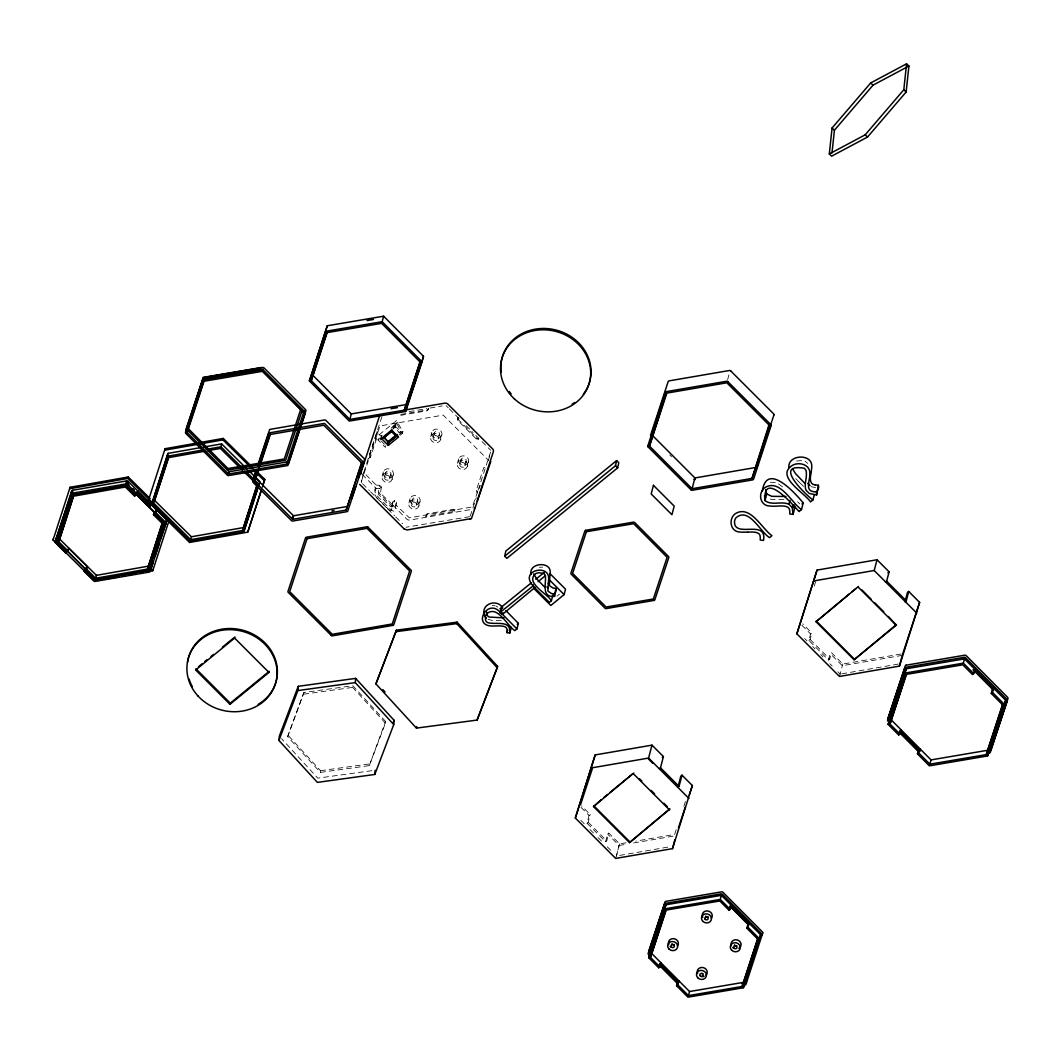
<?xml version="1.0" encoding="UTF-8"?>
<svg xmlns="http://www.w3.org/2000/svg" width="1061" height="1061" viewBox="0 0 1061 1061"><rect width="100%" height="100%" fill="white"/><g stroke="black" fill="none" stroke-linecap="round" stroke-linejoin="round"><path stroke-width="0.75" stroke-dasharray="5 3.75" d="M388.856 509.598A4.204 1.552 50.7 0 0 391.562 510.089L392.941 501.933L394.758 500.447L396.482 502.171L395.103 510.341A6.724 2.48 50.7 0 1 389.732 508.59L378.671 497.516A6.724 2.48 50.7 0 1 374.812 490.036L376.111 485.076L363.751 472.556L368.127 458.829M457.808 420.448L458.047 417.583L457.808 420.448L476.256 438.909L478.431 439.798L478.803 438.365L471.88 431.442M287.624 736.652L303.923 692.488L352.822 685.724L385.581 721.44L385.435 723.125L369.294 765.618L320.395 772.381L287.624 736.652L303.923 692.488M320.395 772.381L320.541 770.697L287.783 734.981M385.435 723.125L352.663 687.395L352.822 685.724M369.294 765.618L385.581 721.44M363.751 472.172L361.416 482.609M376.695 432.981L377.079 431.535L378.021 434.201L370.501 457.132L368.233 458.776L376.695 432.981L378.021 434.201M385.846 445.554L385.382 447.344L377.995 439.957L379.414 434.572L396.456 420.633L402.888 431.602L402.411 433.392L399.984 435.395M380.355 440.116L381.774 434.745M362.146 474.4L376.018 488.299L374.719 493.246A4.204 1.552 50.7 0 0 377.132 497.927L388.207 509.001M391.124 428.206L396.39 422.769L401.681 432.596L400.527 431.442L398.087 433.432M392.61 428.007L395.037 426.005L396.456 420.633M376.111 485.076L379.652 485.328L378.353 490.275A4.204 1.552 50.7 0 0 380.766 494.956L391.827 506.031A4.204 1.552 50.7 0 0 395.183 507.131L396.482 502.171M382.212 476.203L383.339 471.906M396.39 422.769L394.984 428.153L400.05 433.233L400.527 431.442M379.652 485.328L381.376 487.052L379.559 488.537L378.472 494.333L390.302 506.442C393.14 508.869 394.785 501.919 394.758 500.447M393.14 428.869L395.647 426.535L393.923 424.798M381.376 487.052L380.488 493.206L393.366 505.54M384.612 476.959L385.74 472.662M389.745 478.577A2.692 2.414 14.7 0 0 386.549 475.381A2.692 2.414 14.7 0 0 385.249 479.36A2.692 2.414 14.7 0 0 389.745 478.577L390.872 474.267A2.692 2.414 14.7 0 0 387.676 471.071A2.692 2.414 14.7 0 0 386.376 475.049A2.692 2.414 14.7 0 0 390.872 474.267M392.146 479.333A5.212 4.682 14.7 0 0 385.952 473.14A5.212 4.682 14.7 0 0 383.432 480.832A5.212 4.682 14.7 0 0 392.146 479.333L393.273 475.036A5.212 4.682 14.7 0 0 387.093 468.829A5.212 4.682 14.7 0 0 384.559 476.535A5.212 4.682 14.7 0 0 393.273 475.036M391.642 506.879L392.941 501.933M428.167 409.732L428.538 408.299L427.119 410.793L401.151 415.262L398.949 414.758L428.167 409.732L427.119 410.793M408.936 502.954L410.063 498.643M411.336 503.71L412.464 499.399M430.726 436.509L431.854 432.198M433.127 437.265L434.267 432.954M416.469 505.328A2.692 2.414 14.7 0 0 413.273 502.132A2.692 2.414 14.7 0 0 411.96 506.097A2.692 2.414 14.7 0 0 416.469 505.328L417.596 501.017A2.692 2.414 14.7 0 0 414.4 497.821A2.692 2.414 14.7 0 0 413.1 501.8A2.692 2.414 14.7 0 0 417.596 501.017M418.87 506.084A5.212 4.682 14.7 0 0 412.676 499.89A5.212 4.682 14.7 0 0 410.156 507.582A5.212 4.682 14.7 0 0 418.87 506.084L419.997 501.773A5.212 4.682 14.7 0 0 413.803 495.58A5.212 4.682 14.7 0 0 411.283 503.285A5.212 4.682 14.7 0 0 419.997 501.773M438.259 438.883A2.692 2.414 14.7 0 0 435.063 435.673A2.692 2.414 14.7 0 0 433.763 439.652A2.692 2.414 14.7 0 0 438.259 438.883L439.387 434.572A2.692 2.414 14.7 0 0 436.19 431.376A2.692 2.414 14.7 0 0 434.891 435.342A2.692 2.414 14.7 0 0 439.387 434.572M440.66 439.639A5.212 4.682 14.7 0 0 434.48 433.432A5.212 4.682 14.7 0 0 431.946 441.137A5.212 4.682 14.7 0 0 440.66 439.639L441.787 435.328A5.212 4.682 14.7 0 0 435.607 429.135A5.212 4.682 14.7 0 0 433.074 436.827A5.212 4.682 14.7 0 0 441.787 435.328M425.766 516.349L427.172 513.856L453.14 509.386L455.355 509.877L454.97 511.309L425.766 516.349L427.172 513.856M457.45 463.246L458.577 458.949M459.851 464.015L460.978 459.705M464.983 465.62A2.692 2.414 14.7 0 0 461.787 462.424A2.692 2.414 14.7 0 0 460.487 466.402A2.692 2.414 14.7 0 0 464.983 465.62L466.111 461.323A2.692 2.414 14.7 0 0 462.914 458.113A2.692 2.414 14.7 0 0 461.615 462.092A2.692 2.414 14.7 0 0 466.111 461.323M467.384 466.376A5.212 4.682 14.7 0 0 461.19 460.182A5.212 4.682 14.7 0 0 458.67 467.888A5.212 4.682 14.7 0 0 467.384 466.376L468.511 462.079A5.212 4.682 14.7 0 0 462.317 455.885A5.212 4.682 14.7 0 0 459.798 463.577A5.212 4.682 14.7 0 0 468.511 462.079M476.283 490.447L477.596 491.667L477.225 493.1L476.283 490.447L483.803 467.516L485.686 467.304M488.378 460.726L490.567 452.424M626.07 842.805L619.597 843.919L608.789 833.097L606.746 840.856L605.606 841.797L587.038 823.217L589.08 815.458L590.221 814.516L581.587 805.869M587.038 823.217L588.192 822.275L590.221 814.516M605.606 841.797L607.648 834.039L608.789 833.097M727.634 379.705L729.252 373.552M615.685 858.429L619.08 845.484L607.648 834.039M616.428 855.988L619.597 843.919M900.922 654.027L842.832 664.04L831.413 652.621L829.715 659.08L828.508 660.061L808.906 640.446L810.604 633.987L811.811 633.006L802.7 623.868M808.906 640.446L810.127 639.465L811.811 633.006M828.508 660.061L830.206 653.603L831.413 652.621M839.463 676.454L842.832 664.04M381.933 416.721L368.618 457.344L370.501 457.132M361.217 481.853L379.997 425.912L443.219 415.13L488.179 459.983M477.596 491.667L472.344 506.933L409.347 517.808L396.403 505.394M478.1 490.155L490.925 451.044M470.195 516.19L476.256 497.702M479.293 488.458L480.301 485.381M676.175 829.729L674.624 834.437L635.778 841.134M683.881 806.214L685.419 801.506M814.211 586.136L815.75 581.468M382.239 435.196L381.032 436.19L379.414 434.572M396.854 423.233L398.061 422.238M377.995 439.957L380.435 437.968M393.233 428.511L395.647 426.535M399.241 434.586L402.888 431.602M557.078 596.136L559.492 594.16M770.313 482.251L776.466 482.41L784.212 488.1M796.572 460.991L804.119 460.434L807.806 463.432M476.256 438.909L478.803 438.365M409.069 411.655L426.92 408.578M430.063 408.034L442.278 405.925M469.599 516.68L406.005 527.237M902.261 655.366L842.288 665.698L830.206 653.603M841.811 673.815L898.296 664.08M619.08 845.484L627.197 844.092M633.696 842.964L675.884 835.697M619.664 855.431L669.836 846.784M303.764 694.159L352.663 687.395M320.541 770.697L369.453 763.933M371.907 770.671L317.769 778.151L281.51 738.615M492.224 605.393L494.864 605.659M501.322 620.34L492.715 620.42A18.554 16.644 14.7 0 1 491.866 620.34L488.087 619.332M783.867 499.386L772.793 499.479A21.989 19.735 14.7 0 1 771.785 499.386L767.885 498.445M542.635 567.197L540.434 567.171A10.756 9.655 14.7 0 0 539.346 567.33M376.018 488.299L379.559 488.537M811.121 486.667L815.551 487.569M393.538 426.23L395.554 426.893M495.805 606.003L497.795 607.104M802.209 485.116L799.901 482.835M802.554 485.447L803.575 486.442M799.623 482.556L798.601 481.548M669.743 454.97L671.52 456.747M801.864 625.247L810.604 633.987M810.127 639.465L829.715 659.08M804.649 638.523L806.944 640.817M812.673 646.547L814.967 648.841M820.697 654.584L822.991 656.878M829.874 663.762L832.169 666.056M837.898 671.799L840.193 674.093M446.124 405.66L448.299 407.822M449.373 408.909L461.508 421.045M466.124 425.673L470.726 430.289M482.052 441.615L490.726 450.288M457.676 419.029L478.431 439.798M395.037 426.005L402.411 433.392M381.376 441.137L384.414 444.188M392.862 505.142L406.734 519.041A3.355 3.011 14.7 0 0 409.944 520.049L472.729 509.227A3.355 3.011 14.7 0 0 473.538 508.988M362.557 483.75L369.414 490.62M370.554 491.76L386.575 507.781M387.716 508.935L394.573 515.792M395.713 516.946L402.583 523.802M581.03 807.394L589.08 815.458M588.192 822.275L606.746 840.856M580.791 820.312L584.24 823.774M589.982 829.53L593.431 832.978M598.033 837.58L601.481 841.028M607.237 846.784L610.685 850.232M798.349 481.283L795.777 478.617M797.647 501.747L799.742 503.882M453.14 509.386L454.97 511.309"/><path stroke-width="1.5" d="M486.694 612.025L487.079 614.903A4.204 3.78 14.7 0 0 489.24 617.051L503.829 617.873M388.313 445.368L398.459 437.066L391.536 430.143L381.39 438.445L388.313 445.368L388.644 442.145L396.376 435.819L391.774 431.204L384.029 437.53L388.551 442.503L396.376 435.819M509.89 627.223L511.296 627.396L509.837 632.979L507.025 632.635L507.092 631.388A13.581 12.188 14.7 0 0 507.039 630.062C507.277 624.266 496.548 626.308 491.243 626.003A18.554 16.644 14.7 0 1 490.407 625.924C472.874 624.213 488.007 598.218 500.102 612.237M278.924 740.445L279.308 736.215L298.247 686.321L355.66 678.377L394.135 720.326L393.75 724.557L374.798 774.45L317.385 782.395L278.924 740.445L297.862 690.565L298.247 686.321M393.75 724.557L355.276 682.621L355.66 678.377M374.798 774.45L375.183 770.206M829.304 153.951L832.076 127.996L870.71 82.93L906.571 63.819L908.919 66.034L906.147 91.989L867.513 137.055L831.638 156.166L829.304 153.951L865.166 134.84L903.8 89.774L906.571 63.819M831.996 152.917L834.423 130.211L873.057 85.145L908.919 66.034M548.245 583.325L548.709 578.974A18.554 16.644 14.7 0 0 548.696 578.205C548.895 571.72 542.396 568.988 536.415 570.579C533.06 571.362 529.519 573.789 529.28 577.516C528.776 579.81 532.224 587.078 533.166 584.518M549.704 577.741L550.168 573.391A18.554 16.644 14.7 0 0 550.168 572.622C551.256 560.845 528.312 562.622 531.03 574.492M548.205 583.603L547.914 591.11L551.587 593.59A13.581 12.188 14.7 0 0 553.033 593.775C555.778 594.876 557.648 587.502 554.611 588.205A13.581 12.188 14.7 0 1 553.046 588.019L549.412 585.606L549.664 578.02M811.161 472.689L811.745 467.569A21.989 19.589 15.6 0 0 811.745 466.654C812.646 453.206 787.607 454.294 788.853 467.583M811.002 473.67C810.02 477.622 809.331 484.545 815.047 484.824M647.807 445.899L665.26 392.61A1.605 1.432 14.7 0 1 666.096 391.668L726.44 381.297A1.605 1.432 14.7 0 1 727.806 381.522M650.632 435.129L668.085 381.841A1.605 1.432 14.7 0 1 668.921 380.899L729.265 370.528A1.605 1.432 14.7 0 1 730.631 370.753M771.108 425.607L753.668 478.896A1.605 1.432 14.7 0 1 752.833 479.851L692.488 490.222A1.605 1.432 14.7 0 1 691.122 489.996M773.933 414.838L772.05 420.673M253.659 477.782L255.688 471.535M744.809 985.099A1.525 1.366 14.7 0 0 745.896 984.475L762.753 932.937M500.208 612.33L501.283 607.224L531.495 582.688M509.837 632.979C511.309 619.505 495.54 625.022 487.768 622.635A4.204 3.78 14.7 0 1 485.62 620.486L485.394 616.613A10.756 9.655 14.7 0 1 486.548 613.881C497.423 604.438 506.919 625.672 514.89 630.619L516.919 628.948L502.503 614.332L502.874 612.714M504.704 556.216L505.805 551.07L616.6 460.607L618.775 462.715L617.674 467.861L506.879 558.325L504.704 556.216L615.499 465.739L616.6 460.607M502.543 614.319L501.455 613.391L502.503 614.332L535.049 587.396M85.689 570.274L95.052 579.717L148.58 570.46L160.383 534.545M93.408 579.89L53.05 540.036L53.395 538.577M150.158 498.617L128.248 476.986L70.079 487.291L69.721 488.75L127.904 478.445L153.275 503.498M58.793 541.8L73.62 496.177L125.357 487.012L134.588 496.124L137.201 494.055L127.28 484.214A1.552 1.379 13.6 0 0 126.299 483.856L71.856 493.272A1.552 1.393 13.6 0 0 71.074 493.842L55.212 541.72A1.552 1.379 13.6 0 0 55.397 542.648L65.49 552.754L67.851 550.752L58.793 541.8L73.289 496.429M136.564 492.384L137.943 491.256L156.71 510.116L154.163 512.211L153.487 514.784L162.28 523.471L147.452 569.094L95.702 578.245L96.405 575.354L59.482 538.895M127.904 478.445L128.248 476.986M261.404 490.182L247.757 532.145L189.574 542.45L148.076 501.455L148.421 499.996L190.184 541.335L243.818 531.84L259.879 481.667L249.441 471.363M253.247 468.02L223.274 438.418L165.092 448.71L164.747 450.169L222.929 439.877L251.749 468.339M167.996 453.392L151.935 503.551L167.996 453.392L200.489 447.636M147.452 569.094L162.466 522.145M146.272 571.866L152.744 570.725L153.089 569.266M160.264 535.142L164.296 522.503M189.574 542.45L189.932 540.991M244.614 472.37L257.306 484.904L242.478 530.513L190.728 539.678L191.418 536.773L154.508 500.328L168.818 456.283M244.11 469.691L220.927 446.787L221.616 443.896L203.739 447.052M222.929 439.877L223.274 438.418M242.478 530.513L256.974 485.142M243.818 531.84L257.823 487.967M247.757 532.145L261.245 490.275M262.412 487.079L264.786 479.4L255.555 470.288M55.291 541.362L71.737 490.964A1.552 1.393 13.5 0 1 72.453 490.315L126.896 480.872A1.552 1.379 13.5 0 1 127.904 481.15L166.511 519.572A1.552 1.379 13.5 0 1 166.802 520.487L150.185 571.468A1.552 1.393 13.6 0 1 149.415 572.051L94.959 581.441A1.552 1.379 13.6 0 1 93.978 581.11L84.296 571.494L84.999 568.815L87.426 566.826L68.567 548.046L67.851 550.752M57.135 541.826L72.692 494.864L126.219 485.593L135.835 495.182L136.153 493.949L135.795 495.142L126.073 485.527L72.705 494.784L57.135 541.826L66.856 551.64M70.875 494.293L71.591 491.309M72.254 493.179L72.97 490.195M72.705 494.784L72.93 493.882M95.052 579.717L148.606 570.341M125.768 483.909L126.498 480.925M126.378 484.267L126.763 482.636L129.018 484.864M127.585 484.479L128.301 481.482M150.383 571.017L153.063 562.131M165.861 522.675L166.245 519.267M254.706 481.535L270.29 434.466L323.804 425.209L361.748 463.007L346.165 510.062L292.65 519.333L254.706 481.535L258.155 470.142M292.65 519.333L293.499 515.792L255.555 477.994M346.165 510.062L361.562 462.596M375.926 683.907L396.429 630.181L457.079 622.144L497.596 666.361L497.238 667.82L477.092 720.074L416.442 728.111L375.926 683.907L396.429 630.181M416.442 728.111L416.801 726.639M497.238 667.82L456.734 623.616L457.079 622.144M477.092 720.074L497.596 666.361M65.49 552.754L65.901 551.176M84.296 571.494L86.75 569.412L87.426 566.826M134.588 496.124L134.893 494.943M137.201 494.055L137.943 491.256M153.487 514.784L156.007 512.795L156.71 510.116M204.189 381.231L262.399 371.337L303.618 412.795L304.215 410.527L286.629 464.134L228.42 474.028L187.187 432.57L187.784 430.302M228.42 474.028L229.017 471.76L186.206 428.724L203.195 377.371L261.417 367.491M262.399 371.337L262.995 369.069M195.648 669.968L195.953 668.815L230.277 703.164L229.972 704.318L195.648 669.968L234.627 638.072L234.932 636.918M286.629 464.134L287.226 461.867L229.017 471.76M309.388 380.965L327.279 325.767L383.618 316.205L423.511 356.31L422.079 361.814L405.634 411.509L349.294 421.084L309.388 380.965L327.279 325.767M311.271 380.647L327.173 332.61L381.628 323.353L420.196 362.133L404.307 410.169L349.838 419.427L311.271 380.647L327.067 331.761M229.972 704.318L268.95 672.422L269.255 671.268L230.277 703.164M349.838 419.427L351.284 413.923L312.716 375.143M422.079 361.814L382.172 321.695L383.618 316.205M391.774 431.204L383.936 437.888L381.39 438.445M404.307 410.169L420.103 361.284M405.634 411.509L406.708 407.384M507.025 632.635L507.755 629.849M516.919 628.948L518.391 623.364L505.938 610.632M534.903 588.046L533.736 586.813L549.373 602.383L551.415 600.725L552.874 595.141M551.415 600.725C547.158 593.391 524.492 582.622 535.858 573.524A10.756 9.655 14.7 0 1 538.975 572.754L543.205 573.351A4.204 3.78 14.7 0 1 545.354 575.5C546.468 583.338 540.845 597.555 554.518 596.401L555.884 588.258M534.227 588.868L550.831 605.486L564.12 594.598L565.54 589.213L550.036 573.709M649.491 446.084L666.865 393.114L726.838 382.782L769.437 425.421L752.063 478.392L692.09 488.723L649.491 446.084L666.109 393.26M681.998 775.167L679.053 786.373L677.913 787.315L680.844 776.108L681.998 775.167L692.342 785.525L672.502 848.641L615.685 858.429L575.341 818.031L595.181 754.928L651.985 745.14L663.43 756.586L660.486 767.793L659.345 768.734M575.341 818.031L595.181 754.928M629.518 842.62L669.716 809.026L629.518 842.62L593.523 806.599L601.242 799.596M692.09 488.723L694.915 477.954L652.316 435.328M593.523 806.599L633.735 773.005M688.947 798.456L648.589 758.071L651.985 745.14M752.063 478.392L769.198 424.002M672.502 848.641L674.756 840.007M764.968 500.553C762.859 469.957 792.991 504.811 799.066 511.561L801.479 509.585C791.4 502.675 779.371 477.543 764.199 488.1C757.501 494.227 760.565 506.23 770.047 505.991A21.989 19.735 14.7 0 0 771.055 506.097C777.01 506.919 789.424 503.365 789.755 510.898A16.101 14.443 14.7 0 1 789.822 512.476L789.742 513.962L793.084 514.373L792.235 507.556L788.907 504.24C781.32 500.819 771.718 505.991 764.968 500.553L766.705 493.935L765.644 489.532M658.735 967.804L659.796 963.812L660.937 962.871L659.889 966.863L658.735 967.804L648.709 957.712L665.95 904.754L721.374 895.338L760.618 934.794L743.376 987.764L687.952 997.181L676.6 985.775L677.661 981.77L678.801 980.828L677.754 984.833L676.6 985.775M659.889 966.863L650.486 957.407L666.202 909.078M648.709 957.712L665.95 904.754M788.907 504.24L789.954 500.275M792.235 507.556L792.938 504.917M793.084 514.373L794.808 507.755L794.477 505.036M801.479 509.585L803.217 502.98C795.578 493.458 766.44 461.031 762.328 491.362M746.891 928.242L748.045 927.301L749.093 923.309L747.939 924.25L746.891 928.242L757.766 939.184L742.103 986.491L688.47 995.603L689.544 991.531L651.56 953.335M650.486 957.407L666.149 910.099L719.782 900.988L729.026 910.285L730.167 909.343L720.3 899.423L721.374 895.338M908.707 591.454L906.253 600.791L905.046 601.773L907.487 592.449L908.707 591.454L919.622 602.396L899.436 666.122L839.463 676.454L796.864 633.828L817.05 570.089L877.023 559.757L889.105 571.839L886.651 581.176L885.444 582.157M796.864 633.828L817.05 570.089M729.026 910.285L729.716 907.619M730.167 909.343L731.228 905.338L730.074 906.28L747.939 924.25M888.389 616.441L896.266 625.221L854.052 659.77L816.055 621.746L849.503 593.802M742.103 986.491L757.819 938.149M743.376 987.764L760.618 934.794M816.055 621.746L858.455 586.481M916.797 613.152L874.198 570.513L877.023 559.757M854.052 659.77L896.452 624.505M899.436 666.122L901.85 656.905M918.547 749.663L899.781 730.79L900.988 729.809L899.887 734L898.68 734.994L888.137 724.398L906.253 668.762L964.462 658.868L1005.695 700.326L987.579 755.949L929.356 765.843L917.447 753.867L918.547 749.663L919.754 748.668L918.654 752.872L917.447 753.867M899.887 734L890.007 724.079L906.041 674.756M888.137 724.398L906.253 668.762M898.68 734.994L899.41 732.196M991.266 693.443L992.473 692.448L993.573 688.244L992.367 689.239L991.266 693.443L1002.685 704.928L986.239 754.623L929.9 764.185L931.027 759.901L891.134 719.782M890.007 724.079L906.452 674.385L962.791 664.809L972.499 674.571L973.706 673.576L963.348 663.152L964.462 658.868M973.706 673.576L974.807 669.385L973.6 670.366M986.239 754.623L1002.791 703.748M987.579 755.949L1005.695 700.326M815.047 484.824A16.101 14.337 15.6 0 0 816.771 485.063C820.604 484.041 818.018 493.193 814.875 491.84A16.101 14.337 15.6 0 1 813.164 491.601C804.861 490.381 810.127 479.453 809.848 474.333A21.989 19.589 15.6 0 0 809.848 473.431C810.312 464.745 799.397 461.654 792.859 465.116C774.053 476.057 805.551 493.445 810.485 501.933L812.912 499.996L814.424 494.572M812.912 499.996C804.437 493.657 772.859 462.875 804.41 468.272L805.909 470.209C807.832 476.774 803.654 483.524 805.936 490.102L809.225 493.445L816.612 494.956L818.402 485.156M56.021 538.365L55.928 538.723A1.552 1.379 13.5 0 0 56.193 539.757L56.458 540.049M165.967 523.962L166.06 523.603A1.552 1.379 13.6 0 0 165.861 522.662M53.05 540.036L70.079 487.291M148.076 501.455L165.092 448.71M152.744 570.725L169.415 519.439M262.757 485.62L264.786 479.4M477.158 501.084L493.325 451.8A3.355 3.011 14.7 0 0 492.543 448.803L447.941 404.175A3.355 3.011 14.7 0 0 444.731 403.167L406.098 409.825M490.779 461.482L471.469 518.511L407.185 529.97L404.188 528.948M580.5 804.795L592.33 768.734M756.851 467.026L757.581 464.824M758.668 461.508L759.384 459.307M759.756 458.206L760.472 455.991M761.201 453.79L761.917 451.575M762.289 450.474L763.005 448.272M763.363 447.158L764.092 444.957M764.45 443.856L765.18 441.641M765.538 440.54L766.267 438.339M766.626 437.238L768.071 432.822M768.429 431.721L769.159 429.506M769.517 428.405L770.246 426.204M770.962 423.989L771.692 421.787M678.456 827.859L685.141 807.474M689.252 794.928L692.342 785.525M902.261 655.366L919.622 602.396M185.595 432.066L202.704 380.422M204.004 380.262L188.076 428.405L227.969 468.524L284.308 458.949L300.754 409.254L262.001 370.289M187.187 432.57L204.269 380.514M148.58 570.46L164.15 523.391L154.641 513.909M257.637 465.66L269.521 429.917A1.552 1.393 13.6 0 1 270.303 429.334L324.746 419.931A1.552 1.379 13.6 0 1 325.727 420.275L364.308 458.737A1.552 1.379 13.6 0 1 364.507 459.665L358.578 477.675M255.807 472.145L252.823 481.203A1.552 1.379 13.6 0 0 252.995 482.251L291.576 520.712A1.552 1.379 13.6 0 0 292.557 521.07L347 511.654A1.552 1.393 13.6 0 0 347.796 511.07L363.658 463.206A1.552 1.379 13.6 0 0 363.459 462.278L324.984 423.896A1.552 1.379 13.6 0 0 323.897 423.472L269.454 432.875A1.552 1.393 13.6 0 0 268.658 433.458L257.757 466.256M259.189 467.012L270.104 434.068M302.12 410.488L285.648 460.275L227.425 470.169M351.761 498.259L355.66 486.495M407.079 406.005L423.511 356.31M155.012 556.243L158.911 544.479M160.848 538.603L165.728 523.895M392.981 723.35L394.135 720.326M151.073 568.139L151.02 568.245A1.552 1.393 13.5 0 1 150.251 569.001L150.251 568.988M664.544 903.985L648.244 953.149A1.525 1.366 14.7 0 0 648.351 954.343L650.26 956.213M288.698 462.676L305.82 411.031A1.605 1.432 14.7 0 0 305.714 409.785L264.202 368.087A1.605 1.432 14.7 0 0 262.969 367.491L204.388 377.464A1.605 1.432 14.7 0 0 203.261 378.127L186.192 429.798A1.605 1.432 14.7 0 0 186.166 430.766M904.781 667.953L887.659 719.597A1.605 1.432 14.7 0 0 887.765 720.843L889.768 722.82M533.338 585.752L499.691 612.754L501.561 613.457L500.898 612.9M381.575 439.121L392.543 430.143M388.339 441.416L396.867 434.426M387.875 443.206L397.623 435.222M198.473 666.759L202.24 663.669M204.76 661.613L207.266 659.557M211.046 656.467L213.553 654.412M222.359 647.21L233.672 637.953M535.845 579.279L544.306 572.356M538.06 581.707L545.301 575.765M517.237 624.306L518.391 623.364M802.01 503.962L803.217 502.98M852.063 591.72L855.895 588.576M603.749 797.554L607.489 794.49M609.995 792.434L632.475 774.026M887.898 572.834L889.105 571.839M662.289 757.527L663.43 756.586M393.008 625.367L332.69 635.791A1.605 1.432 14.7 0 1 331.324 635.552M585.645 530.314L633.231 522.184A1.605 1.432 14.7 0 1 634.597 522.423L668.311 556.322A1.605 1.432 14.7 0 1 668.828 557.502L654.929 599.492A1.605 1.432 14.7 0 1 654.093 600.446M653.961 600.433L606.481 608.537A1.605 1.432 14.7 0 1 605.115 608.298L571.402 574.399A1.605 1.432 14.7 0 1 570.884 573.219L584.783 531.229A1.605 1.432 14.7 0 1 585.619 530.275M906.081 665.194L964.648 655.221A1.605 1.432 14.7 0 1 966.001 655.459L1007.473 697.183A1.605 1.432 14.7 0 1 1007.99 698.363L990.868 750.021A1.605 1.432 14.7 0 1 990.443 750.711M469.97 519.161L470.805 518.922M167.293 456.283L203.049 449.957M206.298 449.387L220.927 446.787M204.216 451.31L168.633 457.609L153.805 503.219L190.728 539.678M207.452 450.739L220.383 448.445L242.306 470.089M191.418 536.773L243.168 527.622M96.405 575.354L148.155 566.189M97.798 580.447L101.02 579.876M104.257 579.306L118.805 576.733M122.028 576.163L125.264 575.579M128.5 575.009L131.736 574.439M139.813 573.006L143.049 572.436M293.499 515.792L347.027 506.521M331.854 510.911L334.082 510.527M694.915 477.954L754.888 467.622M814.225 580.844L874.198 570.513M591.786 767.859L648.589 758.071M367.053 320.568L373.459 319.48M325.833 331.271L382.172 321.695M204.521 378.711L260.86 369.135M351.284 413.923L405.74 404.665M390.978 408.737L397.411 407.649M905.126 673.045L963.348 663.152M931.027 759.901L987.367 750.326M986.664 753.575L989.091 753.164A1.605 1.432 14.7 0 0 990.218 752.501L1007.287 700.83A1.605 1.432 14.7 0 0 1007.181 699.584L965.682 657.886A1.605 1.432 14.7 0 0 964.436 657.289L905.855 667.263A1.605 1.432 14.7 0 0 904.728 667.926M664.876 908.839L720.3 899.423M689.544 991.531L743.177 982.406M741.891 983.64L744.199 983.255M229.401 473.259L229.163 473.286A1.605 1.432 14.7 0 1 227.81 472.742M297.862 690.565L355.276 682.621M396.071 631.653L456.734 623.616M262.372 369.812L203.792 379.732A1.605 1.432 14.7 0 0 202.664 380.395M747.607 532.171L741.506 532.158A21.989 19.735 14.7 0 1 740.498 532.065C730.87 532.264 727.965 520.089 734.796 514.015C750.021 503.842 761.864 528.802 771.931 535.659L769.517 537.635C760.074 531.76 748.814 506.601 735.936 517.808A12.759 11.446 14.7 0 0 734.557 521.031C733.204 539.213 767.249 518.418 763.535 540.434L760.207 540.022L760.286 538.537A16.101 14.443 14.7 0 0 760.22 536.972C760.472 531.455 752.634 531.906 747.846 532.158M785.962 496.468L771.771 496.336L766.705 493.935M793.151 507.556L794.808 507.755M398.459 437.066L396.284 436.177L391.681 431.562L391.536 430.143M765.498 497.105L764.344 496.004M501.389 607.303L502.49 608.205M292.332 517.092L292.438 517.171A1.552 1.379 13.6 0 0 293.406 517.529M730.591 370.793L773.469 413.671A1.605 1.432 14.7 0 1 774 414.851M727.766 381.562L770.644 424.44A1.605 1.432 14.7 0 1 771.175 425.62M691.069 489.877L648.284 447.079M367.968 527.131L410.846 569.996A1.605 1.432 14.7 0 1 411.363 571.176L393.87 624.465A1.605 1.432 14.7 0 1 393.034 625.42M331.35 635.512L288.486 592.648A1.605 1.432 14.7 0 1 287.955 591.468L305.449 538.179A1.605 1.432 14.7 0 1 306.297 537.224L366.629 526.853A1.605 1.432 14.7 0 1 367.995 527.092M486.402 618.284L484.545 615.91M499.956 608.696L501.124 609.69M502.662 607.582C496.535 598.576 481.177 603.815 484.148 614.889M903.8 89.774L906.147 91.989M870.71 82.93L873.057 85.145M865.166 134.84L867.513 137.055M832.076 127.996L834.423 130.211M544.518 586.958L536.561 578.736L533.723 573.855M615.499 465.739L617.674 467.861M359.706 484.426L404.294 529.068M804.954 483.484L795.591 473.697L792.607 468.949M254.056 470.62L264.428 480.858M221.616 443.896L247.12 469.081M246.431 471.973L259.176 484.572M159.946 511.389L163.407 514.797M136.896 492.636L150.41 505.991L137.214 492.834M136.445 494.373L154.906 512.596M86.75 569.412L95.702 578.245M126.935 482.609L128.408 484.068M132.811 488.445L134.27 489.917M136.511 492.437L150.357 506.23L137.426 493.246M156.007 512.795L165.529 522.277M136.471 494.598L154.163 512.211M154.667 513.816L164.123 523.232M66.737 550.288L86.498 569.969M886.651 581.176L906.253 600.791M861.903 589.943L871.121 599.16M874.569 602.608L883.786 611.839M858.269 587.197L896.266 625.221M816.241 621.03L854.238 659.053M548.63 579.094L564.12 594.598M384.029 437.53L388.644 442.145M660.486 767.793L679.053 786.373M648.311 758.774L652.9 763.376M639.531 778.814L641.852 781.148M651.149 790.445L654.624 793.92M663.921 803.217L667.396 806.705M633.51 773.867L669.491 809.888M593.749 805.737L629.743 841.758M234.627 638.072L268.95 672.422M973.043 669.69L993.56 690.326M992.473 692.448L1004.568 704.61M900.709 731.626L920.179 751.201M899.211 732.315L918.11 751.321M918.654 752.872L929.9 764.185M730.061 906.174L748.482 924.688M748.045 927.301L759.557 938.879M660.167 964.078L678.629 982.658M659.796 963.812L677.661 981.77M659.252 965.258L677.236 983.348M677.754 984.833L688.47 995.603M66.22 549.956L84.999 568.815M807.832 483.325L810.02 485.553M382.849 689.597L385.05 691.997M761.997 934.118L722.528 894.396A1.525 1.366 14.7 0 0 721.347 893.826L665.579 903.335A1.525 1.366 14.7 0 0 664.504 903.959M546.945 586.799L548.006 588.351M554.426 593.842L554.518 596.401M816.519 491.933L816.612 494.956M288.751 462.702A1.605 1.432 14.7 0 1 288.061 463.246M185.595 432.066A1.605 1.432 14.7 0 0 185.702 433.312L227.2 475.01A1.605 1.432 14.7 0 0 228.447 475.607L287.027 465.633A1.605 1.432 14.7 0 0 288.154 464.97L305.223 413.299A1.605 1.432 14.7 0 0 305.117 412.053L263.605 370.355A1.605 1.432 14.7 0 0 262.372 369.758M187.558 662.197A45.384 40.716 14.7 0 1 255.635 635.619A45.384 40.716 14.7 0 1 258.128 704.398M192.359 686.653A45.384 40.716 14.7 0 1 189.017 678.96M379.891 415.249A3.355 3.011 14.7 0 0 379.533 415.952L361.35 471.416A3.355 3.011 14.7 0 0 361.629 473.736M475.142 507.251A3.355 3.011 14.7 0 1 474.797 507.954M648.284 447.079A1.605 1.432 14.7 0 1 647.754 445.899M756.374 468.431A1.605 1.432 14.7 0 1 755.657 469.081M695.313 479.453A1.605 1.432 14.7 0 1 693.947 479.227M651.109 436.31A1.605 1.432 14.7 0 1 650.579 435.129M501.177 372.199A45.384 40.716 14.7 0 1 556.574 330.183A45.384 40.716 14.7 0 1 583.298 394.254M574.677 402.477A45.384 40.716 14.7 0 1 572.118 404.135M511.19 393.91A45.384 40.716 14.7 0 1 509.227 391.496M906.054 665.154A1.605 1.432 14.7 0 0 905.219 666.096L888.15 717.767A1.605 1.432 14.7 0 0 888.614 718.934M762.806 932.937A1.525 1.366 14.7 0 0 762.302 931.81L722.806 892.129A1.525 1.366 14.7 0 0 721.546 891.863L665.791 901.359A1.525 1.366 14.7 0 0 664.968 902.221L648.709 951.399A1.525 1.366 14.7 0 0 648.934 952.274M746.493 982.115A1.525 1.366 14.7 0 1 745.711 983.016M762.037 934.091A1.525 1.366 14.7 0 1 762.143 935.285M668.762 944.661A5.04 4.523 14.7 0 1 674.014 938.693A5.04 4.523 14.7 0 1 677.462 946.041M670.87 946.982A5.04 4.523 14.7 0 1 670.101 946.452M674.319 944.489A1.684 1.512 14.7 0 1 671.931 943.813M697.581 973.507A5.04 4.523 14.7 0 1 699.65 968.003A5.04 4.523 14.7 0 1 706.069 969.29A5.04 4.523 14.7 0 1 706.003 975.205M704.106 976.345A5.04 4.523 14.7 0 1 701.6 976.518M702.859 973.467A1.684 1.512 14.7 0 1 701.851 973.494M702.806 917.38A5.04 4.523 14.7 0 1 704.265 911.678A5.04 4.523 14.7 0 1 710.764 912.42A5.04 4.523 14.7 0 1 711.308 918.349M708.151 916.797A1.684 1.512 14.7 0 1 705.764 916.12M731.427 945.815A5.04 4.523 14.7 0 1 733.894 940.126A5.04 4.523 14.7 0 1 740.432 942.301A5.04 4.523 14.7 0 1 738.814 948.282M733.138 947.884A5.04 4.523 14.7 0 1 732.766 947.606M736.838 945.709A1.684 1.512 14.7 0 1 734.517 944.834M653.443 485.341L651.175 493.949L671.931 514.718L674.199 506.11L653.443 485.341M307.053 538.683L289.693 591.653L332.292 634.292L392.265 623.961L409.626 570.99L367.026 528.351L307.053 538.683M586.375 531.733L572.608 573.404L606.083 607.038L653.337 598.988L667.104 557.304L633.629 523.683L586.375 531.733M533.855 586.919L533.046 585.99L533.802 586.852M197.956 695.936A45.384 40.716 14.7 0 0 274.627 686.122A45.384 40.716 14.7 0 0 223.394 630.062A45.384 40.716 14.7 0 0 197.956 695.936M514.492 398.989A45.384 40.716 14.7 0 0 589.425 382.597A45.384 40.716 14.7 0 0 532.887 330.899A45.384 40.716 14.7 0 0 514.492 398.989M731.52 950.046A5.04 4.523 14.7 0 0 740.048 948.945A5.04 4.523 14.7 0 0 734.345 942.725A5.04 4.523 14.7 0 0 731.52 950.046M734.04 948.176A1.684 1.512 14.7 0 0 736.891 947.805A1.684 1.512 14.7 0 0 734.981 945.736A1.684 1.512 14.7 0 0 734.04 948.176M702.7 921.187A5.04 4.523 14.7 0 0 711.215 920.099A5.04 4.523 14.7 0 0 705.525 913.866A5.04 4.523 14.7 0 0 702.7 921.187M705.22 919.317A1.684 1.512 14.7 0 0 708.058 918.959A1.684 1.512 14.7 0 0 706.162 916.876A1.684 1.512 14.7 0 0 705.22 919.317M697.687 977.738A5.04 4.523 14.7 0 0 706.202 976.637A5.04 4.523 14.7 0 0 700.512 970.417A5.04 4.523 14.7 0 0 697.687 977.738M700.207 975.868A1.684 1.512 14.7 0 0 703.045 975.497A1.684 1.512 14.7 0 0 701.149 973.428A1.684 1.512 14.7 0 0 700.207 975.868M668.868 948.892A5.04 4.523 14.7 0 0 677.382 947.791A5.04 4.523 14.7 0 0 671.693 941.571A5.04 4.523 14.7 0 0 668.868 948.892M671.388 947.022A1.684 1.512 14.7 0 0 674.226 946.651A1.684 1.512 14.7 0 0 672.329 944.582A1.684 1.512 14.7 0 0 671.388 947.022"/></g></svg>
